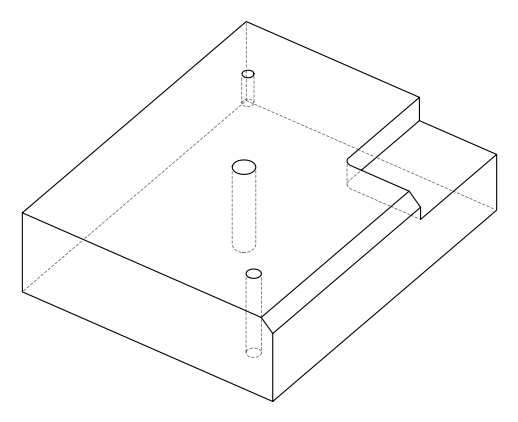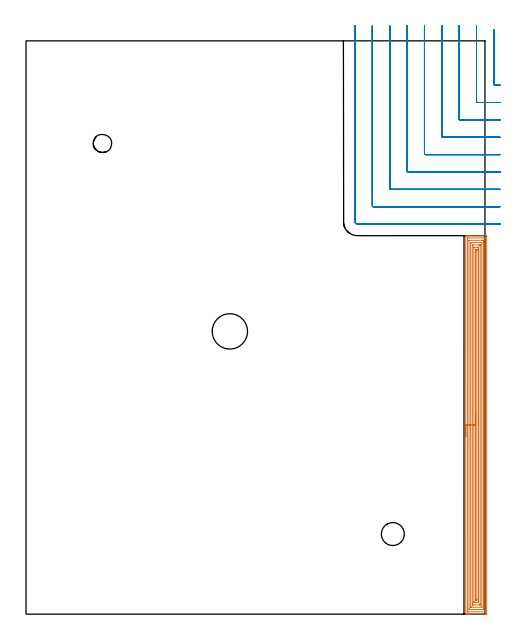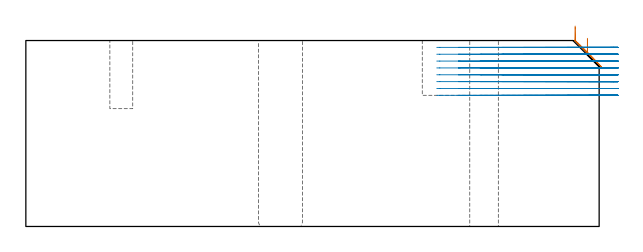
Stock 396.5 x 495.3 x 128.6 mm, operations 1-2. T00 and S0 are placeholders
(PLAN: 10 operations, 9 tool changes, 54.8 min)
(1 AREA_MILL | FG_CHAMFER_SURFACE | UGT0205_001 | 18.57 min | 54822 mm3)
(2 MILL_CORNER_NOTCH_RECTANGULAR | CORNER_NOTCH_RECTANGULAR | UGT0201_094 | Follow Part, ap 5, ae 75% | 27.55 min | 777701 mm3)
(3 MILL_THROUGH_HOLE_FROM_SOLID_MATERIAL | STEP1HOLE | NXT0201_007 | Circular | 5.79 min | 93554 mm3)
(4 MILL_BLIND_HOLE_FROM_SOLID_MATERIAL | STEP1POCKET | NXT0201_011 | Spiral | 0.97 min | 9247 mm3)
(5 BORE_BLIND_HOLE | STEP1POCKET | UGT0332_074 | 0.2 min | 22 mm3)
(6 SPOT_DRILL | STEP1HOLE_1 | NXT0321_9005460120000 | 0.05 min | 179 mm3)
(7 DRILL_BLIND_HOLE_INTO_CENTER | STEP1HOLE_1 | NXT0301_023 | 0.04 min | 77 mm3)
(8 GUN_DRILL_THROUGH_HOLE | STEP1HOLE_1 | UGT0307_001 | 0.57 min | 2391 mm3)
(9 SPADE_DRILL_TO_ENLARGE_THROUGH_HOLE | STEP1HOLE_1 | UGT0306_003 | 0.54 min | 13064 mm3)
(10 DRILL_TO_ENLARGE_THROUGH_HOLE | STEP1HOLE_1 | UGT0301_264 | 0.55 min | 23822 mm3)
(TOOL UGT0205_001 | Chamfer Mill 20 x 3 x 45 deg. | D20 FL50 Z2)
(TOOL UGT0201_094 | End mill 20 mm | D20 FL38 Z4)
(TOOL NXT0201_007 | ENDMILL 25mm [R216.25-25050GCK54P 1620] | D25 R3 FL54 Z5)
(TOOL NXT0201_011 | ENDMILL 12mm [2P460-1200-NA 1630] | D12 FL38 Z6)
(TOOL UGT0332_074 | 15.8 mm Rough Boring Bar | D15.8)
(TOOL NXT0321_9005460120000 | NC Spot Drill, 142deg, 12mm, Carbide, Uncoated | D12 PA142 FL30 Z2)
(TOOL NXT0301_023 | Carbide Drill 5.2mm [860.1-0520-016A1-MM 2214] | D5.2 PA140 FL28 Z2)
(TOOL UGT0307_001 | Gun Drill 5 mm | D5 PA130 FL24 Z1)
(TOOL UGT0306_003 | Spade Drill 12.5mm | D12.5 PA132 FL10 Z2)
(TOOL UGT0301_264 | Twist Drill 19.8 mm | D19.8 PA118 FL140 Z2)
(OP 1 AREA_MILL)
G17 G21 G94 G90
T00 M6
G54
G17 G0 G90 X379.9 Y153.5 S1061 M3
G43 Z138.6 H0
G94 G1 Y153.538 Z137.728 F250.
Y153.652 Z136.863
Y153.841 Z136.012
Y154.103 Z135.18
Y154.437 Z134.374
Y154.84 Z133.6
Y155.308 Z132.864
Y155.84 Z132.172
Y156.429 Z131.529
Y157.072 Z130.94
Y157.764 Z130.408
Y158.5 Z129.94
Y159.274 Z129.537
Y160.08 Z129.203
Y160.912 Z128.941
Y161.763 Z128.752
Y162.628 Z128.638
Y163.5 Z128.6
Y326.839
X379.903 Y326.99 Z128.588
X379.948 Y326.993 Z128.543
X380.322 Y327. Z128.178
X380.734 Z127.765
X381.376 Z127.119
X382.588 Z125.909
X383.158 Z125.336
X395.187 Z113.31
X397.415 Z111.083
X397.702 Y326.998 Z110.795
X397.992 Y326.99 Z110.506
X397.999 Y326.7 Z110.499
X398. Y0.607 Z110.5
X397.997 Y0.298 Z110.502
X397.992 Y0.01 Z110.506
X397.7 Y0. Z110.797
X383.764 Z124.731
X383.158 Z125.336
X382.588 Z125.909
X382.267 Z126.229
X381.697 Z126.799
X381.376 Z127.119
X380.322 Z128.178
X379.95 Z128.541
X379.908 Z128.583
X379.903 Y0.007 Z128.588
X379.9 Y0.16 Z128.6
Y163.5
X381.314 Z127.186
Y324.732
X381.316 Y324.857 Z127.184
X381.319 Y324.939 Z127.181
X381.322 Y324.992 Z127.178
X381.329 Y324.993 Z127.171
X381.376 Y324.996 Z127.124
X381.876 Y325. Z126.624
X395.633 Z112.867
X396.134 Y324.998 Z112.366
X396.524 Y324.992 Z111.976
X396.573 Y324.99 Z111.927
X396.581 Y324.794 Z111.919
X396.584 Y324.67 Z111.916
X396.585 Y324.608 Z111.915
X396.586 Y324.546 Z111.914
Y2.268
X396.584 Y2.143 Z111.916
X396.581 Y2.06 Z111.919
X396.578 Y2.008 Z111.922
X396.571 Y2.007 Z111.929
X396.524 Y2.004 Z111.976
X396.024 Y2. Z112.476
X382.267 Z126.233
X381.766 Y2.002 Z126.734
X381.376 Y2.008 Z127.124
X381.327 Y2.01 Z127.173
X381.319 Y2.206 Z127.181
X381.316 Y2.33 Z127.184
X381.315 Y2.392 Z127.185
X381.314 Y2.454 Z127.186
Y163.5
X382.729 Z125.771
Y322.823
X382.73 Y322.93 Z125.77
X382.733 Y322.982 Z125.767
X382.734 Y322.988 Z125.766
X382.755 Y322.992 Z125.745
X382.805 Y322.996 Z125.695
X382.982 Y323. Z125.518
X394.742 Z113.758
X394.919 Y322.998 Z113.581
X395.037 Y322.995 Z113.463
X395.13 Y322.99 Z113.37
X395.165 Y322.982 Z113.335
X395.166 Y322.965 Z113.334
X395.169 Y322.823 Z113.331
X395.171 Y322.392 Z113.329
Y4.177
X395.17 Y4.07 Z113.33
X395.167 Y4.018 Z113.333
X395.166 Y4.012 Z113.334
X395.145 Y4.008 Z113.355
X395.095 Y4.004 Z113.405
X394.918 Y4. Z113.582
X383.158 Z125.342
X382.982 Y4.002 Z125.518
X382.864 Y4.005 Z125.636
X382.77 Y4.01 Z125.73
X382.735 Y4.018 Z125.765
X382.734 Y4.035 Z125.766
X382.731 Y4.177 Z125.769
X382.729 Y4.607 Z125.771
Y163.5
X384.143 Z124.357
Y320.145
X384.147 Y320.939 Z124.353
X384.149 Y320.988 Z124.351
X384.194 Y320.992 Z124.306
X384.3 Y320.997 Z124.2
X384.514 Y320.999 Z123.986
X393.403 Z115.097
X393.605 Y320.997 Z114.895
X393.706 Y320.994 Z114.794
X393.75 Y320.99 Z114.75
X393.752 Y320.954 Z114.748
X393.757 Y320.239 Z114.743
Y320.145
Y6.855
X393.753 Y6.061 Z114.747
X393.751 Y6.012 Z114.749
X393.706 Y6.008 Z114.794
X393.6 Y6.003 Z114.9
X393.386 Y6.001 Z115.114
X384.497 Z124.003
X384.295 Y6.003 Z124.205
X384.194 Y6.006 Z124.306
X384.15 Y6.01 Z124.35
X384.148 Y6.046 Z124.352
X384.143 Y6.761 Z124.357
Y6.855
Y163.5
X385.557 Z122.943
Y318.36
X385.558 Y318.633 Z122.942
X385.562 Y318.91 Z122.938
X385.564 Y318.981 Z122.936
X385.593 Y318.99 Z122.907
X385.672 Y318.994 Z122.828
X385.831 Y318.998 Z122.669
X386.084 Y319. Z122.416
X391.43 Z117.07
X392.069 Y318.998 Z116.431
X392.326 Y318.995 Z116.174
X392.337 Y318.985 Z116.163
X392.34 Y318.981 Z116.16
X392.343 Y318.36 Z116.157
Y318.085
Y8.64
X392.342 Y8.367 Z116.158
X392.338 Y8.09 Z116.162
X392.336 Y8.019 Z116.164
X392.307 Y8.01 Z116.193
X392.228 Y8.006 Z116.272
X392.069 Y8.002 Z116.431
X391.816 Y8. Z116.684
X386.47 Z122.03
X385.831 Y8.002 Z122.669
X385.574 Y8.005 Z122.926
X385.563 Y8.015 Z122.937
X385.561 Y8.019 Z122.939
X385.558 Y8.64 Z122.942
X385.557 Y8.915 Z122.943
Y163.5
X386.971 Z121.529
X386.972 Y316.575 Z121.528
X386.974 Y316.896 Z121.526
X386.976 Y316.976 Z121.524
X386.977 Y316.988 Z121.523
X386.997 Y316.992 Z121.503
X387.048 Y316.996 Z121.452
X387.19 Y316.999 Z121.31
X390.287 Z118.213
X390.755 Y316.998 Z117.745
X390.894 Y316.991 Z117.606
X390.922 Y316.989 Z117.578
X390.924 Y316.94 Z117.576
X390.927 Y316.826 Z117.573
X390.928 Y316.575 Z117.572
X390.929 Y315.931 Z117.571
Y10.425
X390.926 Y10.104 Z117.574
X390.924 Y10.024 Z117.576
X390.923 Y10.012 Z117.577
X390.903 Y10.008 Z117.597
X390.852 Y10.004 Z117.648
X390.71 Y10.001 Z117.79
X387.614 Y10. Z120.886
X387.145 Y10.002 Z121.355
X387.006 Y10.009 Z121.494
X386.978 Y10.011 Z121.522
X386.976 Y10.06 Z121.524
X386.973 Y10.174 Z121.527
X386.972 Y10.425 Z121.528
X386.971 Y11.069 Z121.529
Y163.5
X388.385 Z120.115
X388.386 Y314.016 Z120.114
X388.39 Y314.79 Z120.11
X388.392 Y314.903 Z120.108
X388.405 Y314.99 Z120.095
X388.505 Y314.992 Z119.995
X389.187 Y314.998 Z119.313
X389.396 Y314.994 Z119.104
X389.465 Y314.99 Z119.035
X389.508 Y314.98 Z118.992
X389.511 Y314.909 Z118.989
X389.513 Y314.79 Z118.987
X389.514 Y314.671 Z118.986
X389.515 Y313.897 Z118.985
X389.514 Y12.984 Z118.986
X389.51 Y12.21 Z118.99
X389.509 Y12.097 Z118.991
X389.495 Y12.01 Z119.005
X389.396 Y12.008 Z119.104
X388.713 Y12.002 Z119.787
X388.505 Y12.006 Z119.995
X388.435 Y12.01 Z120.065
X388.392 Y12.02 Z120.108
X388.39 Y12.091 Z120.11
X388.387 Y12.21 Z120.113
X388.386 Y12.329 Z120.114
X388.385 Y163.5 Z120.115
Y164.372 Z120.153
Y165.236 Z120.267
Y166.088 Z120.455
Y166.92 Z120.718
Y167.726 Z121.052
Y168.5 Z121.454
Y169.236 Z121.923
Y169.928 Z122.454
Y170.571 Z123.044
Y171.16 Z123.687
Y171.691 Z124.379
Y172.16 Z125.115
Y172.563 Z125.889
Y172.897 Z126.694
Y173.159 Z127.526
Y173.348 Z128.378
Y173.462 Z129.243
Y173.5 Z130.115
G0 Z138.6
M5
M2
(OP 2 MILL_CORNER_NOTCH_RECTANGULAR)
G17 G21 G94 G90
T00 M6
G54
G17 G0 G90 X404.2 Y504.68 S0 M3
G43 Z138.6 H0
Z123.862
G94 G1 Y501.68 F250.
Y457.991 F500.
G3 X405.191 Y457. R1.
G1 X406.5
X409.5 F250.
G0 Z138.6
X389.2 Y508.3
Z123.862
G1 Y505.3
Y442.992 F500.
G3 X390.192 Y442. R1.
G1 X406.5
X409.5 F250.
G0 Z138.6
X374.2 Y508.3
Z123.862
G1 Y505.3
Y427.992 F500.
G3 X375.192 Y427. R1.
G1 X406.5
X409.5 F250.
G0 Z138.6
X359.2 Y508.3
Z123.862
G1 Y505.3
Y412.993 F500.
G3 X360.193 Y412. R1.
G1 X406.5
X409.5 F250.
G0 Z138.6
X344.2 Y508.3
Z123.862
G1 Y505.3
Y397.993 F500.
G3 X345.193 Y397. R1.
G1 X406.5
X409.5 F250.
G0 Z138.6
X329.2 Y508.3
Z123.862
G1 Y505.3
Y382.994 F500.
G3 X330.194 Y382. R1.
G1 X406.5
X409.5 F250.
G0 Z138.6
X314.2 Y508.3
Z123.862
G1 Y505.3
Y367.994 F500.
G3 X315.194 Y367. R1.
G1 X406.5
X409.5 F250.
G0 Z138.6
X299.2 Y508.3
Z123.862
G1 Y505.3
Y352.995 F500.
G3 X300.195 Y352. R1.
G1 X406.5
X409.5 F250.
G0 Z138.6
X284.2 Y508.3
Z123.862
G1 Y505.3
Y339.1 F500.
G3 X286.3 Y337. R2.1
G1 X406.5
X409.5 F250.
G0 Z138.6
X404.2 Y504.68
Z119.125
G1 Y501.68
Y457.991 F500.
G3 X405.191 Y457. R1.
G1 X406.5
X409.5 F250.
G0 Z138.6
X389.2 Y508.3
Z119.125
G1 Y505.3
Y442.992 F500.
G3 X390.192 Y442. R1.
G1 X406.5
X409.5 F250.
G0 Z138.6
X374.2 Y508.3
Z119.125
G1 Y505.3
Y427.992 F500.
G3 X375.192 Y427. R1.
G1 X406.5
X409.5 F250.
G0 Z138.6
X359.2 Y508.3
Z119.125
G1 Y505.3
Y412.993 F500.
G3 X360.193 Y412. R1.
G1 X406.5
X409.5 F250.
G0 Z138.6
X344.2 Y508.3
Z119.125
G1 Y505.3
Y397.993 F500.
G3 X345.193 Y397. R1.
G1 X406.5
X409.5 F250.
G0 Z138.6
X329.2 Y508.3
Z119.125
G1 Y505.3
Y382.994 F500.
G3 X330.194 Y382. R1.
G1 X406.5
X409.5 F250.
G0 Z138.6
X314.2 Y508.3
Z119.125
G1 Y505.3
Y367.994 F500.
G3 X315.194 Y367. R1.
G1 X406.5
X409.5 F250.
G0 Z138.6
X299.2 Y508.3
Z119.125
G1 Y505.3
Y352.995 F500.
G3 X300.195 Y352. R1.
G1 X406.5
X409.5 F250.
G0 Z138.6
X284.2 Y508.3
Z119.125
G1 Y505.3
Y339.1 F500.
G3 X286.3 Y337. R2.1
G1 X406.5
X409.5 F250.
G0 Z138.6
X404.2 Y504.68
Z114.387
G1 Y501.68
Y457.991 F500.
G3 X405.191 Y457. R1.
G1 X406.5
X409.5 F250.
G0 Z138.6
X389.2 Y508.3
Z114.387
G1 Y505.3
Y442.992 F500.
G3 X390.192 Y442. R1.
G1 X406.5
X409.5 F250.
G0 Z138.6
X374.2 Y508.3
Z114.387
G1 Y505.3
Y427.992 F500.
G3 X375.192 Y427. R1.
G1 X406.5
X409.5 F250.
G0 Z138.6
X359.2 Y508.3
Z114.387
G1 Y505.3
Y412.993 F500.
G3 X360.193 Y412. R1.
G1 X406.5
X409.5 F250.
G0 Z138.6
X344.2 Y508.3
Z114.387
G1 Y505.3
Y397.993 F500.
G3 X345.193 Y397. R1.
G1 X406.5
X409.5 F250.
G0 Z138.6
X329.2 Y508.3
Z114.387
G1 Y505.3
Y382.994 F500.
G3 X330.194 Y382. R1.
G1 X406.5
X409.5 F250.
G0 Z138.6
X314.2 Y508.3
Z114.387
G1 Y505.3
Y367.994 F500.
G3 X315.194 Y367. R1.
G1 X406.5
X409.5 F250.
G0 Z138.6
X299.2 Y508.3
Z114.387
G1 Y505.3
Y352.995 F500.
G3 X300.195 Y352. R1.
G1 X406.5
X409.5 F250.
G0 Z138.6
X284.2 Y508.3
Z114.387
G1 Y505.3
Y339.1 F500.
G3 X286.3 Y337. R2.1
G1 X406.5
X409.5 F250.
G0 Z138.6
X404.2 Y504.68
Z109.65
G1 Y501.68
Y457.991 F500.
G3 X405.191 Y457. R1.
G1 X406.5
X409.5 F250.
G0 Z138.6
X389.2 Y508.3
Z109.65
G1 Y505.3
Y442.992 F500.
G3 X390.192 Y442. R1.
G1 X406.5
X409.5 F250.
G0 Z138.6
X374.2 Y508.3
Z109.65
G1 Y505.3
Y427.992 F500.
G3 X375.192 Y427. R1.
G1 X406.5
X409.5 F250.
G0 Z138.6
X359.2 Y508.3
Z109.65
G1 Y505.3
Y412.993 F500.
G3 X360.193 Y412. R1.
G1 X406.5
X409.5 F250.
G0 Z138.6
X344.2 Y508.3
Z109.65
G1 Y505.3
Y397.993 F500.
G3 X345.193 Y397. R1.
G1 X406.5
X409.5 F250.
G0 Z138.6
X329.2 Y508.3
Z109.65
G1 Y505.3
Y382.994 F500.
G3 X330.194 Y382. R1.
G1 X406.5
X409.5 F250.
G0 Z138.6
X314.2 Y508.3
Z109.65
G1 Y505.3
Y367.994 F500.
G3 X315.194 Y367. R1.
G1 X406.5
X409.5 F250.
G0 Z138.6
X299.2 Y508.3
Z109.65
G1 Y505.3
Y352.995 F500.
G3 X300.195 Y352. R1.
G1 X406.5
X409.5 F250.
G0 Z138.6
X284.2 Y508.3
Z109.65
G1 Y505.3
Y339.1 F500.
G3 X286.3 Y337. R2.1
G1 X406.5
X409.5 F250.
G0 Z138.6
X404.2 Y504.68
Z104.912
G1 Y501.68
Y457.991 F500.
G3 X405.191 Y457. R1.
G1 X406.5
X409.5 F250.
G0 Z138.6
X389.2 Y508.3
Z104.912
G1 Y505.3
Y442.992 F500.
G3 X390.192 Y442. R1.
G1 X406.5
X409.5 F250.
G0 Z138.6
X374.2 Y508.3
Z104.912
G1 Y505.3
Y427.992 F500.
G3 X375.192 Y427. R1.
G1 X406.5
X409.5 F250.
G0 Z138.6
X359.2 Y508.3
Z104.912
G1 Y505.3
Y412.993 F500.
G3 X360.193 Y412. R1.
G1 X406.5
X409.5 F250.
G0 Z138.6
X344.2 Y508.3
Z104.912
G1 Y505.3
Y397.993 F500.
G3 X345.193 Y397. R1.
G1 X406.5
X409.5 F250.
G0 Z138.6
X329.2 Y508.3
Z104.912
G1 Y505.3
Y382.994 F500.
G3 X330.194 Y382. R1.
G1 X406.5
X409.5 F250.
G0 Z138.6
X314.2 Y508.3
Z104.912
G1 Y505.3
Y367.994 F500.
G3 X315.194 Y367. R1.
G1 X406.5
X409.5 F250.
G0 Z138.6
X299.2 Y508.3
Z104.912
G1 Y505.3
Y352.995 F500.
G3 X300.195 Y352. R1.
G1 X406.5
X409.5 F250.
G0 Z138.6
X284.2 Y508.3
Z104.912
G1 Y505.3
Y339.1 F500.
G3 X286.3 Y337. R2.1
G1 X406.5
X409.5 F250.
G0 Z138.6
X404.2 Y504.68
Z100.175
G1 Y501.68
Y457.991 F500.
G3 X405.191 Y457. R1.
G1 X406.5
X409.5 F250.
G0 Z138.6
X389.2 Y508.3
Z100.175
G1 Y505.3
Y442.992 F500.
G3 X390.192 Y442. R1.
G1 X406.5
X409.5 F250.
G0 Z138.6
X374.2 Y508.3
Z100.175
G1 Y505.3
Y427.992 F500.
G3 X375.192 Y427. R1.
G1 X406.5
X409.5 F250.
G0 Z138.6
X359.2 Y508.3
Z100.175
G1 Y505.3
Y412.993 F500.
G3 X360.193 Y412. R1.
G1 X406.5
X409.5 F250.
G0 Z138.6
X344.2 Y508.3
Z100.175
G1 Y505.3
Y397.993 F500.
G3 X345.193 Y397. R1.
G1 X406.5
X409.5 F250.
G0 Z138.6
X329.2 Y508.3
Z100.175
G1 Y505.3
Y382.994 F500.
G3 X330.194 Y382. R1.
G1 X406.5
X409.5 F250.
G0 Z138.6
X314.2 Y508.3
Z100.175
G1 Y505.3
Y367.994 F500.
G3 X315.194 Y367. R1.
G1 X406.5
X409.5 F250.
G0 Z138.6
X299.2 Y508.3
Z100.175
G1 Y505.3
Y352.995 F500.
G3 X300.195 Y352. R1.
G1 X406.5
X409.5 F250.
G0 Z138.6
X284.2 Y508.3
Z100.175
G1 Y505.3
Y339.1 F500.
G3 X286.3 Y337. R2.1
G1 X406.5
X409.5 F250.
G0 Z138.6
X404.2 Y504.68
Z95.437
G1 Y501.68
Y457.991 F500.
G3 X405.191 Y457. R1.
G1 X406.5
X409.5 F250.
G0 Z138.6
X389.2 Y508.3
Z95.437
G1 Y505.3
Y442.992 F500.
G3 X390.192 Y442. R1.
G1 X406.5
X409.5 F250.
G0 Z138.6
X374.2 Y508.3
Z95.437
G1 Y505.3
Y427.992 F500.
G3 X375.192 Y427. R1.
G1 X406.5
X409.5 F250.
G0 Z138.6
X359.2 Y508.3
Z95.437
G1 Y505.3
Y412.993 F500.
G3 X360.193 Y412. R1.
G1 X406.5
X409.5 F250.
G0 Z138.6
X344.2 Y508.3
Z95.437
G1 Y505.3
Y397.993 F500.
G3 X345.193 Y397. R1.
G1 X406.5
X409.5 F250.
G0 Z138.6
X329.2 Y508.3
Z95.437
G1 Y505.3
Y382.994 F500.
G3 X330.194 Y382. R1.
G1 X406.5
X409.5 F250.
G0 Z138.6
X314.2 Y508.3
Z95.437
G1 Y505.3
Y367.994 F500.
G3 X315.194 Y367. R1.
G1 X406.5
X409.5 F250.
G0 Z138.6
X299.2 Y508.3
Z95.437
G1 Y505.3
Y352.995 F500.
G3 X300.195 Y352. R1.
G1 X406.5
X409.5 F250.
G0 Z138.6
X284.2 Y508.3
Z95.437
G1 Y505.3
Y339.1 F500.
G3 X286.3 Y337. R2.1
G1 X406.5
X409.5 F250.
G0 Z138.6
X404.2 Y504.68
Z90.7
G1 Y501.68
Y457.991 F500.
G3 X405.191 Y457. R1.
G1 X406.5
X409.5 F250.
G0 Z138.6
X389.2 Y508.3
Z90.7
G1 Y505.3
Y442.992 F500.
G3 X390.192 Y442. R1.
G1 X406.5
X409.5 F250.
G0 Z138.6
X374.2 Y508.3
Z90.7
G1 Y505.3
Y427.992 F500.
G3 X375.192 Y427. R1.
G1 X406.5
X409.5 F250.
G0 Z138.6
X359.2 Y508.3
Z90.7
G1 Y505.3
Y412.993 F500.
G3 X360.193 Y412. R1.
G1 X406.5
X409.5 F250.
G0 Z138.6
X344.2 Y508.3
Z90.7
G1 Y505.3
Y397.993 F500.
G3 X345.193 Y397. R1.
G1 X406.5
X409.5 F250.
G0 Z138.6
X329.2 Y508.3
Z90.7
G1 Y505.3
Y382.994 F500.
G3 X330.194 Y382. R1.
G1 X406.5
X409.5 F250.
G0 Z138.6
X314.2 Y508.3
Z90.7
G1 Y505.3
Y367.994 F500.
G3 X315.194 Y367. R1.
G1 X406.5
X409.5 F250.
G0 Z138.6
X299.2 Y508.3
Z90.7
G1 Y505.3
Y352.995 F500.
G3 X300.195 Y352. R1.
G1 X406.5
X409.5 F250.
G0 Z138.6
X284.2 Y508.3
Z90.7
G1 Y505.3
Y339.1 F500.
G3 X286.3 Y337. R2.1
G1 X406.5
X409.5 F250.
G0 Z138.6
M5
M2
